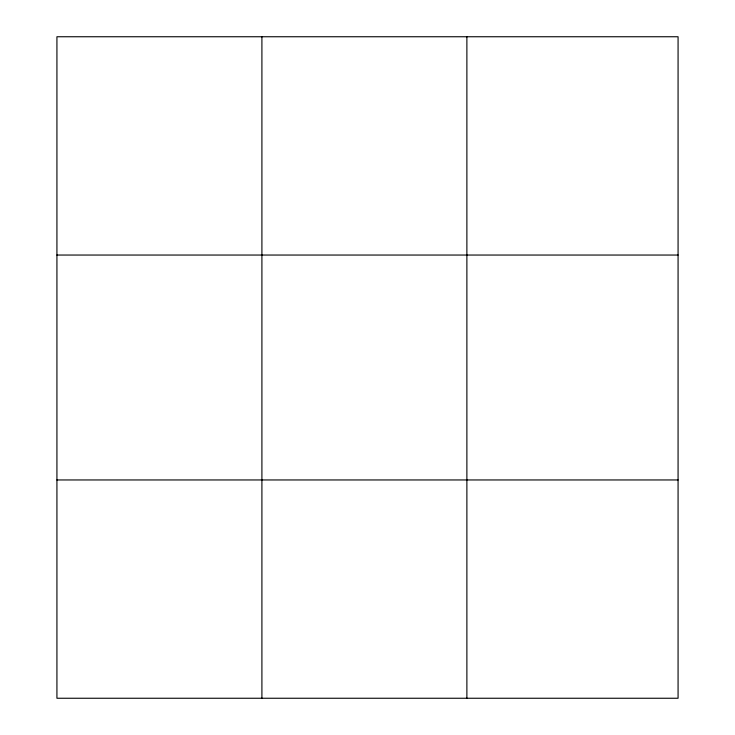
<?xml version="1.0" encoding="UTF-8"?>
<svg xmlns="http://www.w3.org/2000/svg" width="735" height="735" viewBox="0 0 735 735"><rect width="100%" height="100%" fill="white"/><g stroke="black" fill="none" stroke-linecap="round" stroke-linejoin="round"><path stroke-width="1.1" d="M261.908 36.75L261.908 698.25M466.881 36.75L466.881 698.25M678.074 255.045L678.074 36.75L56.926 36.75L56.926 698.25L678.074 698.25L678.074 255.045L56.926 255.045M56.926 479.955L678.074 479.955"/></g></svg>
